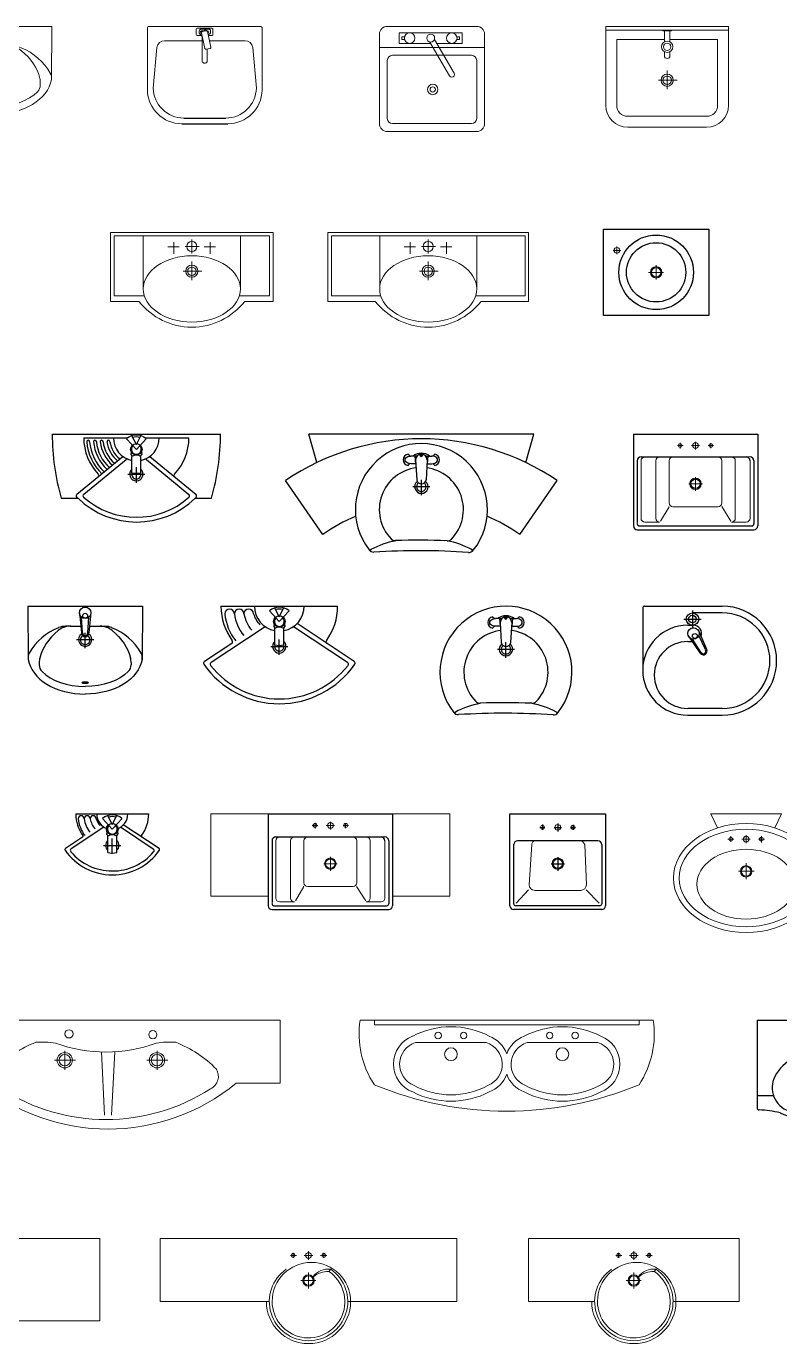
# Model space of a CAD drawing. Header units: millimetres. Extents: x 4027 to 17330, y 1997 to 8899.
# Drawn here: x 8404 to 12342, y 1997 to 8885 of the extents above; entities that cross this region are included whole.
import ezdxf

# ---------------------------------------------------------------- set-up
doc = ezdxf.new("R2010")
doc.units = ezdxf.units.MM

# ---------------------------------------------------------------- blocks, each defined once
blk = doc.blocks.new('$@$_rakovina3')
at = {"lineweight": 13}
for p, q in [((525, -20), (-525, -20)), ((-525, -20), (-525, -380.5)), ((0, -56.4), (0, -129.9)), ((525, -380.5), (525, -20)), ((-125.9, -95.1), (-65.8, -95.1)), ((-93.9, -70.7), (-93.9, -132.6)), ((-35.3, -93.4), (38.8, -93.4)), ((63.9, -95.1), (124, -95.1)), ((95.8, -70.7), (95.8, -132.6)), ((0, -172.1), (0, -269.7)), ((-45.1, -222.8), (52.6, -222.8)), ((-525, -380.5), (-276.4, -380.5)), ((276.4, -380.5), (525, -380.5))]:
    blk.add_line(p, q, dxfattribs=at)
at = {"lineweight": 5}
for p, q in [((506.2, -36.9), (-506.2, -36.9)), ((-506.2, -36.9), (-506.2, -352.3)), ((-253.7, -36.9), (-253.7, -315.2)), ((253.7, -36.9), (253.7, -315.2)), ((506.2, -352.3), (506.2, -36.9)), ((-506.2, -352.3), (-247.8, -352.3)), ((247.8, -352.3), (506.2, -352.3))]:
    blk.add_line(p, q, dxfattribs=at)
at = {"lineweight": 13}
blk.add_circle((0, -93.2), 26.3, dxfattribs=at)
at = {"lineweight": 5}
for radius in [31.9, 21.8]:
    blk.add_circle((0, -222.8), radius, dxfattribs=at)
at = {"lineweight": 13}
blk.add_arc((0, -164), 351.1, 218.0661, 321.9339, dxfattribs=at)
at = {"lineweight": 5}
blk.add_ellipse((0, -315.2), major_axis=(-253.7, 0), ratio=0.682328, dxfattribs=at)
blk = doc.blocks.new('$@$_rakovina2')
at = {"lineweight": 13}
for p, q in [((425, -20), (-425, -20)), ((-425, -20), (-425, -380.5)), ((0, -56.4), (0, -129.9)), ((425, -380.5), (425, -20)), ((-125.9, -95.1), (-65.8, -95.1)), ((-93.9, -70.7), (-93.9, -132.6)), ((-35.3, -93.4), (38.8, -93.4)), ((63.9, -95.1), (124, -95.1)), ((95.8, -70.7), (95.8, -132.6)), ((0, -172.1), (0, -269.7)), ((-45.1, -222.8), (52.6, -222.8)), ((-425, -380.5), (-276.4, -380.5)), ((276.4, -380.5), (425, -380.5))]:
    blk.add_line(p, q, dxfattribs=at)
at = {"lineweight": 5}
for p, q in [((406.2, -36.9), (-406.2, -36.9)), ((-406.2, -36.9), (-406.2, -352.3)), ((-253.7, -36.9), (-253.7, -315.2)), ((253.7, -36.9), (253.7, -315.2)), ((406.2, -352.3), (406.2, -36.9)), ((-406.2, -352.3), (-247.8, -352.3)), ((247.8, -352.3), (406.2, -352.3))]:
    blk.add_line(p, q, dxfattribs=at)
at = {"lineweight": 13}
blk.add_circle((0, -93.2), 26.3, dxfattribs=at)
at = {"lineweight": 5}
for radius in [31.9, 21.8]:
    blk.add_circle((0, -222.8), radius, dxfattribs=at)
at = {"lineweight": 13}
blk.add_arc((0, -164), 351.1, 218.0661, 321.9339, dxfattribs=at)
at = {"lineweight": 5}
blk.add_ellipse((0, -315.2), major_axis=(-253.7, 0), ratio=0.682328, dxfattribs=at)
blk = doc.blocks.new('Waschtisch - Konsole LOOP 550x450 D390')
at = {"lineweight": 25}
for p, q in [((-550, -450), (-550, 0)), ((-550, 0), (0, 0)), ((0, 0), (0, -450)), ((0, -450), (-550, -450))]:
    blk.add_line(p, q, dxfattribs=at)
at = {"lineweight": 5}
for p, q in [((-499.4, -110), (-460.4, -110)), ((-480, -130.1), (-480, -90.2)), ((-275, -263), (-275, -187.1)), ((-315.5, -225), (-236.5, -225))]:
    blk.add_line(p, q, dxfattribs=at)
at = {"lineweight": 25}
for radius in [195, 155, 25]:
    blk.add_circle((-275, -225), radius, dxfattribs=at)
at = {"lineweight": 5}
for centre, radius in [((-480, -110), 15), ((-275, -225), 30)]:
    blk.add_circle(centre, radius, dxfattribs=at)
blk = doc.blocks.new('PURE BASIC 650x500')
at = {"lineweight": 25}
for p, q in [((-650, 0), (-650, -480)), ((-650, 0), (0, 0)), ((0, 0), (0, -480)), ((-610, -120), (-45.9, -120)), ((-630, -140), (-630, -460)), ((-20, -140), (-20, -470)), ((-620, -480), (-30, -480)), ((-630, -500), (-20, -500))]:
    blk.add_line(p, q, dxfattribs=at)
at = {"lineweight": 13}
for p, q in [((-650, -480), (-650, 0)), ((-650, 0), (0, 0)), ((0, 0), (0, -480)), ((-419.4, -60), (-390, -60)), ((-405, -45.8), (-405, -75.3)), ((-346.4, -60), (-304.1, -60)), ((-325, -41), (-325, -80.5)), ((-258.5, -60), (-230.7, -60)), ((-245, -47.4), (-245, -74.4)), ((-463, -120), (-610, -120)), ((-463, -120), (-443, -120)), ((-40, -120), (-443, -120)), ((-630, -470), (-630, -140)), ((-610, -440), (-610, -140)), ((-533, -140), (-533, -440)), ((-117, -140), (-117, -440)), ((-40, -140), (-40, -440)), ((-20, -140), (-20, -470)), ((-359.5, -260), (-289.4, -260)), ((-325, -225), (-325, -296.7)), ((-630, -460), (-630, -470)), ((-30, -480), (-620, -480)), ((-513, -460), (-590, -460)), ((-117, -460), (-137, -460)), ((-60, -460), (-117, -460)), ((-20, -460), (-20, -470)), ((-20, -500), (-630, -500))]:
    blk.add_line(p, q, dxfattribs=at)
at = {"lineweight": 5}
for p, q in [((-463, -140), (-463, -360)), ((-187, -140), (-187, -360)), ((-463.4, -380.2), (-508.1, -454.7)), ((-207, -380), (-443, -380)), ((-188.1, -378.6), (-139.7, -454.7))]:
    blk.add_line(p, q, dxfattribs=at)
at = {"lineweight": 13}
for centre, radius in [((-405, -60), 10), ((-325, -60), 15), ((-245, -60), 10), ((-325, -260), 30), ((-325, -260), 25)]:
    blk.add_circle(centre, radius, dxfattribs=at)
at = {"lineweight": 25}
blk.add_circle((-325, -260), 25, dxfattribs=at)
for centre, radius, start, end in [((-610, -140), 20, 90, 180), ((-60, -140), 20, 0, 90), ((-40, -140), 20, 0, 90), ((-630, -480), 20, 180, 270), ((-620, -470), 10, 180, 270), ((-30, -470), 10, 270, 0), ((-20, -480), 20, 270, 0)]:
    blk.add_arc(centre, radius, start, end, dxfattribs=at)
at = {"lineweight": 13}
for centre, radius, start, end in [((-610, -140), 20, 90, 180), ((-590, -140), 20, 90, 180), ((-513, -140), 20, 90, 180), ((-137, -140), 20, 0, 90), ((-60, -140), 20, 0, 90), ((-40, -140), 20, 0, 90), ((-630, -480), 20, 180, 270), ((-620, -470), 10, 180, 270), ((-590, -440), 20, 180, 270), ((-513, -440), 20, 180, 270), ((-137, -440), 20, 270, 0), ((-60, -440), 20, 270, 0), ((-30, -470), 10, 270, 0), ((-20, -480), 20, 270, 0)]:
    blk.add_arc(centre, radius, start, end, dxfattribs=at)
at = {"lineweight": 5}
for centre, start, end in [((-443, -140), 90, 180), ((-207, -140), 0, 90), ((-443, -360), 180, 270), ((-207, -360), 270, 0)]:
    blk.add_arc(centre, 20, start, end, dxfattribs=at)
blk = doc.blocks.new('Kombination PURE BASIC 1250x500')
at = {"lineweight": 5}
for p, q in [((-1250, 0), (-950, 0)), ((-1250, -430), (-1250, 0)), ((-300, 0), (0, 0)), ((0, 0), (0, -430)), ((-950, -430), (-1250, -430)), ((0, -430), (-300, -430))]:
    blk.add_line(p, q, dxfattribs=at)
at = {"lineweight": 25}
blk.add_blockref('PURE BASIC 650x500', (-300, 0), dxfattribs=at)
blk = doc.blocks.new('Kombination PURE BASIC 1350x500 -1')
at = {"lineweight": 5}
for p, q in [((-1350, 0), (-1200, 0)), ((-1350, -430), (-1350, 0)), ((-550, 0), (0, 0)), ((0, 0), (0, -430)), ((-1200, -430), (-1350, -430)), ((0, -430), (-550, -430))]:
    blk.add_line(p, q, dxfattribs=at)
at = {"lineweight": 25}
blk.add_blockref('PURE BASIC 650x500', (-550, 0), dxfattribs=at)
blk = doc.blocks.new('PURE  BASIC 500x500')
at = {"lineweight": 25}
for p, q in [((-500, -480), (-500, 0)), ((-500, 0), (0, 0)), ((0, 0), (0, -480)), ((-330, -56), (-330, -83.6)), ((-250, -50.4), (-250, -91.3)), ((-170, -57.7), (-170, -83.6)), ((-343.4, -70), (-317.1, -70)), ((-268.4, -70), (-230.6, -70)), ((-183, -70), (-157.4, -70)), ((-480, -470), (-480, -160)), ((-40, -140), (-460, -140)), ((-20, -160), (-20, -470)), ((-284.9, -260), (-214.9, -260)), ((-250, -225.2), (-250, -296.6)), ((-30, -480), (-470, -480)), ((-20, -500), (-480, -500))]:
    blk.add_line(p, q, dxfattribs=at)
at = {"lineweight": 5}
for p, q in [((-385.8, -160), (-400, -370)), ((-108.7, -160), (-100, -370)), ((-402.3, -396.2), (-467.4, -466.2)), ((-130, -400), (-370, -400)), ((-102.2, -396.5), (-33.9, -466.2))]:
    blk.add_line(p, q, dxfattribs=at)
for centre, radius in [((-330, -70), 10), ((-250, -70), 15), ((-170, -70), 10), ((-250, -260), 30)]:
    blk.add_circle(centre, radius, dxfattribs=at)
at = {"lineweight": 25}
blk.add_circle((-250, -260), 25, dxfattribs=at)
for centre, radius, start, end in [((-460, -160), 20, 90, 180), ((-40, -160), 20, 0, 90), ((-480, -480), 20, 180, 270), ((-470, -470), 10, 180, 270), ((-30, -470), 10, 270, 0), ((-20, -480), 20, 270, 0)]:
    blk.add_arc(centre, radius, start, end, dxfattribs=at)
at = {"lineweight": 5}
for centre, radius, start, end in [((-365.8, -160), 20, 85.91019, 180.11624), ((-139.5, -173.2), 33.5, 23.09333, 81.76408), ((-370, -370), 30, 180, 270), ((-130, -370), 30, 270, 0)]:
    blk.add_arc(centre, radius, start, end, dxfattribs=at)
blk = doc.blocks.new('AMADEA 760x650x850')
at = {"lineweight": 13}
for p, q in [((-370, 0), (0, 0)), ((-370, 0), (-335, -73.1)), ((-142.1, 0), (-225.1, 0)), ((0, 0), (-35, -73.1))]:
    blk.add_line(p, q, dxfattribs=at)
at = {"lineweight": 5}
for p, q in [((-281, -132), (-249.1, -132)), ((-265, -115.5), (-265, -146.4)), ((-207, -132), (-164.4, -132)), ((-185, -111.8), (-185, -152.3)), ((-120.7, -132), (-88.8, -132)), ((-105, -116.6), (-105, -148.5)), ((-185, -257.9), (-185, -341.6)), ((-142.1, -300), (-225.1, -300))]:
    blk.add_line(p, q, dxfattribs=at)
for centre, radius in [((-265, -132), 10), ((-185, -132), 15), ((-105, -132), 10), ((-185, -300), 30)]:
    blk.add_circle(centre, radius, dxfattribs=at)
at = {"lineweight": 13}
blk.add_circle((-185, -300), 25, dxfattribs=at)
for centre, major_axis, ratio in [((-185, -335), (-380, 0), 0.75), ((-185, -367.5), (-257.1, 0), 0.709943)]:
    blk.add_ellipse(centre, major_axis=major_axis, ratio=ratio, dxfattribs=at)
at = {"lineweight": 5}
blk.add_ellipse((-185, -335), major_axis=(-350, 0), ratio=0.728571, dxfattribs=at)
blk = doc.blocks.new('VIRAGE 1550x550-1')
at = {"lineweight": 13}
for p, q in [((0, 0), (0, -330)), ((0, -219.1), (0, 0)), ((25, 0), (0, 0)), ((0, 0), (0, -330)), ((25, 0), (1525, 0)), ((1525, 0), (1550, 0)), ((1550, 0), (1550, -330)), ((1550, -219.1), (1550, 0)), ((1550, 0), (1550, -330)), ((890.9, -160.9), (880.8, -172.2)), ((0, -330), (25, -330)), ((25, -330), (570, -330)), ((980, -330), (1525, -330)), ((1550, -330), (1516.2, -330))]:
    blk.add_line(p, q, dxfattribs=at)
at = {"lineweight": 5}
for p, q in [((775, -66.2), (775, -111)), ((712.1, -88.6), (681.5, -88.6)), ((695, -75.7), (695, -101.6)), ((798.2, -88.6), (752.2, -88.6)), ((870.8, -88.6), (838.4, -88.6)), ((855, -75.7), (855, -101.6)), ((775, -177.3), (775, -260.8)), ((814, -220), (735, -220))]:
    blk.add_line(p, q, dxfattribs=at)
for centre, radius in [((695, -88.6), 10), ((775, -88.6), 15), ((855, -88.6), 10), ((775, -220), 30)]:
    blk.add_circle(centre, radius, dxfattribs=at)
at = {"lineweight": 13}
blk.add_circle((775, -220), 25, dxfattribs=at)
for centre, radius, start, end in [((790, -330), 205, 0, 180), ((775, -330), 205, 124.5091, 55.55699), ((775, -330), 190, 180, 56.17117), ((877.6, -256), 96, 81.99669, 145.3672), ((878.6, -296), 123.9, 88.95504, 130.21906), ((775, -330), 220, 180, 0)]:
    blk.add_arc(centre, radius, start, end, dxfattribs=at)
at = {"lineweight": 5}
blk.add_arc((775, -330), 205, 85.80388, 90, dxfattribs=at)
blk = doc.blocks.new('VIRAGE 1100x550')
at = {"lineweight": 13}
for p, q in [((0, -219.1), (0, 0)), ((0, 0), (0, -330)), ((0, 0), (25, 0)), ((25, 0), (1075, 0)), ((1075, 0), (1100, 0)), ((1100, -219.1), (1100, 0)), ((1100, 0), (1100, -330)), ((665.9, -160.9), (655.8, -172.2)), ((0, -330), (25, -330)), ((25, -330), (345, -330)), ((755, -330), (1075, -330)), ((1075, -330), (1100, -330))]:
    blk.add_line(p, q, dxfattribs=at)
at = {"lineweight": 5}
for p, q in [((550, -66.2), (550, -111)), ((487.1, -88.6), (456.5, -88.6)), ((470, -75.7), (470, -101.6)), ((573.2, -88.6), (527.2, -88.6)), ((645.8, -88.6), (613.4, -88.6)), ((630, -75.7), (630, -101.6)), ((550, -177.3), (550, -260.8)), ((589, -220), (510, -220))]:
    blk.add_line(p, q, dxfattribs=at)
for centre, radius in [((470, -88.6), 10), ((550, -88.6), 15), ((630, -88.6), 10), ((550, -220), 30)]:
    blk.add_circle(centre, radius, dxfattribs=at)
at = {"lineweight": 13}
blk.add_circle((550, -220), 25, dxfattribs=at)
for centre, radius, start, end in [((565, -330), 205, 0, 180), ((550, -330), 205, 124.5091, 55.55699), ((550, -330), 190, 180, 56.17117), ((652.6, -256), 96, 81.99669, 145.3672), ((653.6, -296), 123.9, 88.95504, 130.21906), ((550, -330), 220, 180, 0)]:
    blk.add_arc(centre, radius, start, end, dxfattribs=at)
at = {"lineweight": 5}
blk.add_arc((550, -330), 205, 85.80388, 90, dxfattribs=at)
blk = doc.blocks.new('Palace 1800x570')
at = {"lineweight": 5}
for p, q in [((-900, 0), (900, 0)), ((-900, 0), (-900, -330)), ((900, -330), (900, 0)), ((-226.9, -160.4), (-226.9, -260.9)), ((-19.4, -496.7), (-35.3, -165.7)), ((18.2, -496.7), (35.1, -165.6)), ((255.4, -160.4), (255.4, -260.9)), ((-280.4, -210), (-170.9, -210)), ((201.8, -210), (311.4, -210)), ((-900, -330), (-670.6, -330)), ((900, -330), (669.4, -330))]:
    blk.add_line(p, q, dxfattribs=at)
for centre, radius in [((-204.7, -72.3), 21.5), ((233.6, -76.3), 21.5), ((-226.9, -210), 40), ((-226.9, -210), 30), ((255.4, -210), 40), ((255.4, -210), 30)]:
    blk.add_circle(centre, radius, dxfattribs=at)
for centre, radius, start, end in [((-172.5, -654.8), 576.2, 110.80766, 136.29989), ((-345.5, -544.5), 429.5, 80.49076, 94.23946), ((-11.5, 600.5), 767.9, 249.97128, 290.02872), ((322.5, -544.5), 429.5, 85.76054, 99.50924), ((124.3, -692.8), 620.7, 44.62837, 68.26408), ((-526.8, -294), 72.6, 149.15116, 244.16928), ((503.7, -294), 72.6, 295.83072, 30.84884), ((-0.6, 485.2), 1055.2, 230.58404, 309.41596), ((-11.5, 489.5), 1009.7, 237.20597, 302.79403)]:
    blk.add_arc(centre, radius, start, end, dxfattribs=at)
blk = doc.blocks.new('efefef')
for p, q in [((-650, 0), (-650, -460)), ((-650, 0), (650, 0)), ((650, 0), (650, -460)), ((-304.6, -103.3), (-300.1, -197.2)), ((-259.9, -197.2), (-255.4, -103.3)), ((259.9, -197.2), (255.4, -103.3)), ((304.6, -103.3), (300.1, -197.2)), ((-280, -185), (-280, -275)), ((280, -185), (280, -275)), ((-325, -230), (-235, -230)), ((325, -230), (235, -230)), ((-640, -395), (-565, -395)), ((639.1, -395), (564.1, -395))]:
    blk.add_line(p, q)
for centre, radius in [((-355, -100), 15.8), ((-205, -100), 15.8), ((205, -100), 15.8), ((355, -100), 15.8), ((-280, -230), 25), ((280, -230), 25)]:
    blk.add_circle(centre, radius)
for centre, radius, start, end in [((-340.7, -110.4), 36.8, 11.10529, 65.02333), ((-306.4, -120.5), 2.63, 354.21708, 83.91242), ((-253.6, -120.5), 2.63, 96.08758, 185.78292), ((-219.3, -110.4), 36.8, 114.97667, 168.87195), ((219.3, -110.4), 36.8, 11.12805, 65.02333), ((253.6, -120.5), 2.63, 354.21708, 83.91242), ((306.4, -120.5), 2.63, 96.08758, 185.78292), ((340.7, -110.4), 36.8, 114.97667, 168.89471), ((-343.1, -410.8), 243.6, 118.18954, 151.76562), ((-321, -463.9), 308.5, 86.48226, 95.73985), ((-280, -230), 35, 122.38339, 57.61657), ((-295.1, -197), 5, 182.7195, 244.4376), ((-264.9, -197), 5, 295.56257, 357.27924), ((-321, -463.9), 308.5, 6.3153, 78.24954), ((321, -463.9), 308.5, 101.75046, 173.6847), ((280, -230), 35, 122.38343, 57.61661), ((264.9, -197), 5, 182.72076, 244.43743), ((295.1, -197), 5, 295.5624, 357.2805), ((321, -463.9), 308.5, 84.26015, 93.51774), ((343.1, -410.8), 243.6, 28.23438, 61.81046), ((-443.7, -353.9), 128.1, 152.87883, 251.06553), ((443.7, -353.9), 128.1, 288.93447, 27.12117), ((-640, -385), 10, 180, 270), ((639.1, -385), 10, 270, 0), ((-640, -460), 10, 180, 270), ((-669.1, -1094.3), 625, 77.13905, 87.33062), ((-141.2, 567.5), 1097.9, 251.74023, 271.47342), ((-104.7, -439.5), 90.9, 264.75699, 6.01508), ((104.7, -439.5), 90.9, 173.98492, 275.24301), ((141.2, 567.5), 1097.9, 268.52658, 288.25977), ((669.1, -1094.3), 625, 92.66938, 102.86095), ((640, -460), 10, 270, 0), ((-209.6, 271.6), 821.7, 247.04723, 270.66699), ((0, 3447.5), 4002.5, 267.13581, 272.86419), ((209.6, 271.6), 821.7, 269.33301, 292.95277)]:
    blk.add_arc(centre, radius, start, end)
for centre, major_axis, ratio in [((-280, -70), (11.2, 0), 0.447214), ((-220, -100), (-32, 0), 0.780869), ((340, -100), (-32, 0), 0.780869)]:
    blk.add_ellipse(centre, major_axis=major_axis, ratio=ratio)
at = {"extrusion": (0, 0, -1)}
for centre, major_axis, ratio in [((280, -70), (-11.2, 0), 0.447214), ((-340, -100), (32, 0), 0.780869), ((220, -100), (32, 0), 0.780869)]:
    blk.add_ellipse(centre, major_axis=major_axis, ratio=ratio, dxfattribs=at)
for centre, major_axis, ratio, start_param, end_param in [((-280, -95), (-65, 0), 0.384615, -1.398412, -0.80273), ((-280, -95), (-65, 0), 0.384615, 0.989338, 1.1639), ((-280, -95), (-65, 0), 0.384615, -2.338863, -1.743181), ((0, -865), (-938, 44.9), 0.806524, -1.532185, -1.255109), ((-280, -95), (-65, 0), 0.384615, 1.945703, 1.947072), ((-280, -95), (-65, 0), 0.384615, 1.977693, 2.152255), ((280, -95), (-65, 0), 0.384615, 1.945703, 1.947072), ((0, -865), (-938, 44.9), 0.806524, -1.203815, -1.022311), ((-280, -190), (26.7, 0), 0.563748, -2.274391, -0.867198)]:
    blk.add_ellipse(centre, major_axis=major_axis, ratio=ratio, start_param=start_param, end_param=end_param)
for centre, major_axis, ratio, start_param, end_param in [((-280, -95), (65, 0), 0.384615, 1.945703, 1.947072), ((0, -865), (938, 44.9), 0.806524, -1.532185, -1.255109), ((280, -95), (65, 0), 0.384615, -2.338863, -1.743181), ((280, -95), (65, 0), 0.384615, 1.977693, 2.152255), ((280, -95), (65, 0), 0.384615, 1.945703, 1.947072), ((280, -95), (65, 0), 0.384615, -1.398412, -0.80273), ((280, -95), (65, 0), 0.384615, 0.989338, 1.1639), ((280, -190), (-26.7, 0), 0.563748, -2.274391, -0.867198), ((0, -865), (938, 44.9), 0.806524, -1.203815, -1.022311)]:
    blk.add_ellipse(centre, major_axis=major_axis, ratio=ratio, start_param=start_param, end_param=end_param, dxfattribs=at)
blk = doc.blocks.new('frfrfr')
at = {"lineweight": 0}
for p, q in [((766.3, 0), (-766.3, 0)), ((-691.2, -24.6), (-691.2, 0)), ((-691.2, 0), (691.9, 0)), ((691.9, -24.6), (-691.2, -24.6)), ((691.9, 0), (691.9, -24.6)), ((-106.5, -117.8), (-476.4, -117.8)), ((106.5, -117.8), (476.4, -117.8))]:
    blk.add_line(p, q, dxfattribs=at)
for centre, radius in [((-358.1, -80.8), 16.7), ((-224.8, -80.8), 16.7), ((224.8, -80.8), 16.7), ((358.1, -80.8), 16.7), ((-291.4, -178.5), 33.3), ((291.4, -178.5), 33.3)]:
    blk.add_circle(centre, radius, dxfattribs=at)
for centre, radius, start, end in [((-288.6, -72.3), 483.1, 171.39029, 213.40409), ((288.6, -72.3), 483.1, 326.59591, 8.60971), ((-291.4, -462.9), 428.3, 62.15127, 117.84873), ((291.4, -462.9), 428.3, 62.15127, 117.84873), ((-436.1, -230.1), 156.1, 110.79751, 249.20841), ((-440.5, -231.3), 119.1, 107.52426, 248.35728), ((-142.4, -231.3), 119.1, 291.64272, 72.47574), ((-146.8, -230.1), 156.1, 19.85721, 69.20249), ((146.8, -230.1), 156.1, 110.79751, 160.14279), ((142.4, -231.3), 119.1, 107.52426, 248.35728), ((440.5, -231.3), 119.1, 291.64272, 72.47574), ((436.1, -230.1), 156.1, 290.79159, 69.20249), ((0, 1327.9), 1804.2, 247.44826, 292.55174), ((-291.4, 12.1), 403.3, 241.41064, 298.58936), ((-146.8, -230.1), 156.1, 290.79159, 340.14279), ((146.8, -230.1), 156.1, 199.85721, 249.20841), ((291.4, 12.1), 403.3, 241.41064, 298.58936), ((-291.4, 12.1), 436.6, 242.73053, 297.26947), ((291.4, 12.1), 436.6, 242.73053, 297.26947)]:
    blk.add_arc(centre, radius, start, end, dxfattribs=at)
blk = doc.blocks.new('rr3r3')
at = {"lineweight": 0}
for p, q in [((753974.7, 138748.5), (753976.7, 138470)), ((753974.7, 138748.5), (754574.7, 138748.5)), ((754244.7, 138713.5), (754254.7, 138608.5)), ((754260.6, 138608.5), (754255.5, 138690.5)), ((754288.9, 138608.5), (754293.9, 138690.5)), ((754304.7, 138713.5), (754294.7, 138608.5)), ((754199.7, 138643.5), (754172.4, 138643.5)), ((754196.7, 138643.5), (754251.4, 138643.5)), ((754274.7, 138528.8), (754274.7, 138609.9)), ((754298.1, 138643.5), (754377.1, 138643.5)), ((754349.7, 138643.5), (754377.1, 138643.5)), ((754229.7, 138573.5), (754319.7, 138573.5)), ((754034.7, 138454.3), (754034.7, 138442.1)), ((754514.7, 138454.3), (754514.7, 138442.1))]:
    blk.add_line(p, q, dxfattribs=at)
blk.add_lwpolyline([(754574.7, 138748.5), (754572.8, 138470)], dxfattribs=at)
for centre, radius in [((754274.7, 138713.5), 30), ((754274.7, 138698.5), 12.7)]:
    blk.add_circle(centre, radius, dxfattribs=at)
for centre, radius, start, end in [((754251.6, 138349.1), 310, 112.16143, 150.17853), ((754196.7, 138543.5), 100, 90, 129.32223), ((754172.4, 138543.5), 100, 90, 112.16143), ((754274.7, 138573.5), 35, 123.2031, 56.7969), ((754274.7, 138573.5), 25, 124.04773, 55.95227), ((754274.7, 138608.5), 20, 180, 0), ((754274.7, 138608.5), 14.1, 180, 0), ((754352.8, 138543.5), 100, 50.67777, 90), ((754377.1, 138543.5), 100, 67.83857, 90), ((754297.9, 138349.1), 310, 29.82147, 67.83857), ((754026, 138478.3), 50, 150.17853, 189.58759), ((754134.7, 138454.3), 100, 167.03428, 180), ((754414.7, 138454.3), 100, 0, 12.96572), ((754523.5, 138478.3), 50, 350.41241, 29.82147), ((754084.7, 138442.1), 50, 180, 224.7462), ((754464.7, 138442.1), 50, 315.2538, 0), ((754464.7, 138442.1), 50, 315.2538, 0)]:
    blk.add_arc(centre, radius, start, end, dxfattribs=at)
for major_axis, ratio, start_param, end_param in [((224.2, 126.5), 0.720868, 1.808292, 2.55961), ((300, 0), 0.683333, -3.026676, -1.570796), ((265, 0), 0.622642, -2.588658, -1.570796)]:
    blk.add_ellipse((754274.7, 138493.5), major_axis=major_axis, ratio=ratio, start_param=start_param, end_param=end_param, dxfattribs=at)
at = {"lineweight": 0, "extrusion": (0, 0, -1)}
for major_axis, ratio, start_param, end_param in [((-224.2, 126.5), 0.720868, 1.808292, 2.55961), ((-300, 0), 0.683333, -3.026676, -1.570796), ((-265, 0), 0.622642, -2.588658, -1.570796)]:
    blk.add_ellipse((754274.7, 138493.5), major_axis=major_axis, ratio=ratio, start_param=start_param, end_param=end_param, dxfattribs=at)
at = {"lineweight": 0}
blk.add_ellipse((754274.7, 138348.5), major_axis=(-15, 0), ratio=0.333333, dxfattribs=at)
blk = doc.blocks.new('45656')
at = {"color": 0, "linetype": 'ByBlock', "lineweight": 0, "ltscale": 8}
for p, q in [((-290, 0), (290, 0)), ((-300, -333), (-300, -10)), ((-45.5, -14.1), (-45.5, -42.8)), ((37.8, -9.1), (-40.5, -9.1)), ((-40.5, -47.8), (-18.3, -47.8)), ((-29, -24.7), (-29, -35.7)), ((-19, -14.7), (20.4, -14.7)), ((-17.2, -33.4), (0.8, -116)), ((-13.8, -59.4), (-13.8, -183.5)), ((7.8, -22.8), (-13.4, -27.4)), ((31.7, -109.3), (13.7, -26.6)), ((18.3, -47.8), (37.8, -47.8)), ((30.4, -24.7), (30.4, -36.4)), ((42.8, -42.8), (42.8, -14.1)), ((300, -10), (300, -333)), ((-270, -323), (-250.6, -110)), ((-210.9, -75), (-13.8, -75)), ((6.8, -119.9), (27.9, -115.3)), ((12.4, -118.6), (12.4, -186.1)), ((24.3, -75), (210.9, -75)), ((250.6, -110), (270, -323))]:
    blk.add_line(p, q, dxfattribs=at)
at = {"color": 0, "linetype": 'ByBlock'}
for points in [[(-109.9, -479.2), (109.9, -479.2)], [(-120, -509.1), (120, -509.1)]]:
    blk.add_lwpolyline(points, dxfattribs=at)
at = {"color": 0, "linetype": 'ByBlock', "lineweight": 0, "ltscale": 8}
for centre, radius, start, end in [((-290, -10), 10, 90, 180), ((-40.5, -14.1), 5, 90, 180), ((-40.5, -42.8), 5, 180, 270), ((-19, -24.7), 10, 90, 180), ((-54.2, -68.6), 41.4, 12.76255, 52.4909), ((-12.3, -32.3), 5, 102.27246, 192.27246), ((8.9, -27.7), 5, 12.27246, 102.27246), ((52.7, -71.3), 41.4, 122.56997, 145.87554), ((20.4, -24.7), 10, 0, 90), ((37.8, -14.1), 5, 0, 90), ((37.8, -42.8), 5, 270, 0), ((290, -10), 10, 0, 90), ((-210.9, -115), 40, 90, 172.87498), ((5.7, -115), 5, 192.27246, 282.27246), ((26.8, -110.4), 5, 282.27246, 12.27246), ((210.9, -115), 40, 7.12502, 90), ((0, -178.2), 14.7, 200.75722, 327.65852), ((-120, -329.1), 180, 181.23358, 270), ((-109.9, -319.1), 160.1, 181.39592, 270), ((109.9, -319.1), 160.1, 270, 358.60408), ((120, -329.1), 180, 270, 358.76642)]:
    blk.add_arc(centre, radius, start, end, dxfattribs=at)
at = {"color": 0, "linetype": 'ByBlock', "lineweight": 0, "ltscale": 8, "extrusion": (0, 0, -1)}
blk.add_ellipse((-0.9, -30.1), major_axis=(-22.2, 0), ratio=0.443478, start_param=-0.799654, end_param=3.854588, dxfattribs=at)
blk = doc.blocks.new('3423542')
at = {"color": 0, "lineweight": 0}
for p, q in [((-321.1, 0), (321.1, 0)), ((-321.1, 0), (-321.1, -412.8)), ((321.1, 0), (321.1, -412.8)), ((-321.1, -19.1), (321.1, -19.1)), ((-263.7, -68.8), (-14.5, -68.8)), ((-263.7, -68.8), (-263.7, -412.8)), ((-22, -19.1), (-22, -23)), ((-22, -23), (0, -23)), ((-14.5, -23), (-14.5, -80.9)), ((22, -23), (0, -23)), ((14.5, -23), (14.5, -80.9)), ((14.5, -68.8), (263.7, -68.8)), ((22, -19.1), (22, -23)), ((263.7, -68.8), (263.7, -412.8)), ((-14.5, -132.4), (-14.5, -153.4)), ((14.5, -132.4), (14.5, -153.4)), ((0, -231.2), (0, -328.9)), ((-45.1, -281.9), (52.6, -281.9)), ((-206.4, -470.1), (206.4, -470.1)), ((-206.4, -527.5), (206.4, -527.5))]:
    blk.add_line(p, q, dxfattribs=at)
for centre, radius in [((0.1, -106.6), 29.6), ((0.1, -106.6), 19.2), ((0, -281.9), 31.9), ((0, -281.9), 21.8)]:
    blk.add_circle(centre, radius, dxfattribs=at)
for centre, radius, start, end in [((0.1, -153.7), 14.6, 179.07809, 269.07809), ((-0.1, -153.7), 14.6, 270.92191, 0.92191), ((-206.4, -412.8), 114.7, 180, 270), ((-206.4, -412.8), 57.3, 180, 270), ((206.4, -412.8), 114.7, 270, 0), ((206.4, -412.8), 57.3, 270, 0)]:
    blk.add_arc(centre, radius, start, end, dxfattribs=at)
blk = doc.blocks.new('35678')
at = {"color": 0, "lineweight": 0}
for p, q in [((-233.8, 0), (233.8, 0)), ((-275, -508.7), (-275, -41.2)), ((-171.7, -89), (-171.7, -34)), ((-171.7, -34), (158.3, -34)), ((-157.9, -54.7), (-157.9, -68.4)), ((-142.6, -54.7), (-157.9, -54.7)), ((-157.9, -68.4), (-142.6, -68.4)), ((115.2, -245.2), (13.1, -68.2)), ((129.2, -54.7), (144.6, -54.7)), ((144.6, -68.4), (129.2, -68.4)), ((144.6, -54.7), (144.6, -68.4)), ((158.3, -34), (158.3, -89)), ((275, -41.2), (275, -508.7)), ((-275, -110), (275, -110)), ((-6.8, -89), (-171.7, -89)), ((-10.7, -82), (91.4, -258.9)), ((158.3, -89), (25, -89)), ((-233.8, -481.2), (-233.8, -178.7)), ((-206.2, -151.2), (206.2, -151.2)), ((233.8, -178.7), (233.8, -481.2)), ((233.8, -550), (-233.8, -550)), ((206.2, -508.7), (-206.2, -508.7))]:
    blk.add_line(p, q, dxfattribs=at)
for centre, radius in [((-116.7, -61.5), 27.5), ((-6.7, -61.5), 20.6), ((103.3, -61.5), 27.5), ((3.9, -330), 27.5), ((3.9, -330), 13.8)]:
    blk.add_circle(centre, radius, dxfattribs=at)
for centre, radius, start, end in [((-233.8, -41.2), 41.2, 90, 180), ((233.8, -41.2), 41.2, 0, 90), ((-206.2, -178.7), 27.5, 90, 180), ((206.2, -178.7), 27.5, 0, 90), ((103.3, -252.1), 13.8, 210, 30), ((-206.2, -481.2), 27.5, 180, 270), ((206.2, -481.2), 27.5, 270, 0), ((-233.8, -508.7), 41.2, 180, 270), ((233.8, -508.7), 41.2, 270, 0)]:
    blk.add_arc(centre, radius, start, end, dxfattribs=at)
blk = doc.blocks.new('456562')
for p, q in [((-440, 0), (440, 0)), ((-275, -20), (-45, -20)), ((0, -80), (-50.9, -24.9)), ((0, -55), (-23.2, -8.7)), ((0, -55), (23.2, -8.7)), ((0, -80), (50.9, -24.9)), ((45, -20), (275, -20)), ((-311.6, -315.1), (-70.1, -117.4)), ((-275.4, -315), (-53.5, -133.4)), ((-25.4, -82.3), (-29.5, -107)), ((-23.7, -202), (-23.7, -116.7)), ((23.7, -202), (23.7, -116.7)), ((25.4, -82.3), (29.5, -107)), ((52.8, -133.7), (274.8, -315.5)), ((70.1, -117.4), (311.6, -315.1)), ((0, -254.7), (0, -173.6)), ((-45, -210), (45, -210)), ((-392.8, -335), (-305, -335)), ((307.2, -335), (392.8, -335))]:
    blk.add_line(p, q)
blk.add_circle((0, -80), 30)
for centre, radius, start, end in [((-805.8, 4.5), 1245.8, 344.18372, 359.79077), ((805.8, 4.5), 1245.8, 180.20923, 195.81628), ((0, -20), 275, 180, 223.52373), ((-251.7, -40), 7.52, 0, 189.0861), ((0, -20), 260, 184.41173, 226.1448), ((0, -20), 245, 184.68242, 226.56556), ((-216.6, -40), 7.53, 0, 190.55211), ((0, -20), 225, 185.09969, 227.21461), ((0, -20), 210, 185.46502, 227.78337), ((-181.4, -40), 7.55, 0, 192.58338), ((0, -20), 190, 186.04233, 228.68314), ((0, -20), 175, 186.56243, 229.49494), ((-146.1, -40), 7.57, 0, 195.58623), ((0, -20), 155, 187.41367, 230.82628), ((0, -20), 140, 188.21321, 232.08016), ((0, -20), 120, 180, 258.61629), ((0, -80), 75, 47.29061, 132.70939), ((0, -80), 25.5, 132.70939, 47.29061), ((0, -80), 65.2, 73.30991, 106.69009), ((0, -20), 120, 281.38371, 0), ((0, -20), 275, 316.47627, 0), ((-47.2, -141.1), 10, 68.71122, 129.30819), ((0, -80), 40, 222.47696, 240.07357), ((0, -155), 45, 58.2413, 121.7587), ((0, -80), 40, 299.92643, 317.52304), ((46.4, -141.4), 10, 50.69181, 110.93337), ((0, -210), 35, 132.58839, 47.41161), ((0, -210), 25, 161.33708, 18.66292), ((-206.7, -216.3), 10, 309.30819, 43.52373), ((206.7, -216.3), 10, 136.47627, 230.69181), ((-303.8, -323.6), 11.5, 132.55104, 264.13164), ((1.1, -22.7), 437.3, 225.57032, 314.42968), ((-269, -322.7), 10, 129.30819, 228.37516), ((0, -20), 415, 228.37516, 311.52435), ((268.5, -323.2), 10, 311.52435, 50.69181), ((303.5, -323.7), 11.9, 288.32864, 46.78577)]:
    blk.add_arc(centre, radius, start, end)
blk.add_ellipse((0, -110), major_axis=(0, -95), ratio=1, start_param=-0.251978, end_param=0.251978)
blk = doc.blocks.new('67444')
at = {"color": 0}
for p, q in [((588.7, 0), (-588.7, 0)), ((-546.5, -149.1), (-588.7, 0)), ((546.5, -149.1), (588.7, 0)), ((-69.6, -105.4), (-59.7, -115.3)), ((-28.3, -115), (-55, -115)), ((-34.5, -115), (-30.9, -155)), ((-30, -135), (-24.4, -240)), ((0, -120), (-9.1, -106.4)), ((0, -120), (9.1, -106.4)), ((30, -135), (24.5, -240)), ((28.3, -115), (55, -115)), ((34.5, -115), (30.9, -155)), ((69.6, -105.4), (59.7, -115.3)), ((-69.6, -164.6), (-59.7, -154.7)), ((-28.1, -155), (-55, -155)), ((28.1, -155), (55, -155)), ((69.6, -164.6), (59.7, -154.7)), ((-514.6, -525), (-710, -243)), ((-45, -275), (45, -275)), ((0, -319.7), (0, -238.6)), ((514.6, -525), (710, -243))]:
    blk.add_line(p, q, dxfattribs=at)
for centre, radius, start, end in [((0, -1290), 1265, 55.85669, 124.14331), ((0, -395), 345, 321.96032, 217.60833), ((-65, -135), 30, 98.8958, 261.1042), ((0, -135), 30, 0, 180), ((-29.1, -95.5), 19.5, 267.45027, 296.96368), ((29.1, -95.5), 19.5, 243.03632, 272.54973), ((65, -135), 30, 278.8958, 81.1042), ((0, -395), 220, 96.7985, 223.98284), ((0, -395), 220, 315.58075, 83.2015), ((0, -275), 35, 128.23, 51.58392), ((0, -275), 25, 127.14329, 52.67062), ((0.1, -235.3), 24.9, 190.89327, 349.10673), ((0, -1245), 885, 112.82388, 125.55484), ((0, -1245), 885, 54.44516, 67.17612), ((-136.7, -526.9), 30, 223.98284, 271.83095), ((-135.7, -528), 30, 224.41925, 272.26822), ((135.7, -528), 30, 267.73178, 315.58075), ((-249.5, -587.2), 30, 217.60833, 273.53741), ((-257.9, -609.9), 9.07, 138.07748, 199.09848), ((-38.3, -1038.3), 489.8, 101.32335, 117.52002), ((38.3, -1038.3), 489.8, 62.47998, 78.67665), ((248.1, -589.1), 30, 266.0284, 321.96032), ((257.9, -609.9), 9.07, 340.90152, 41.92252)]:
    blk.add_arc(centre, radius, start, end, dxfattribs=at)
at = {"color": 0, "extrusion": (0, 0, -1)}
blk.add_ellipse((-55, -135), major_axis=(30, 0), ratio=0.666667, start_param=1.570796, end_param=4.712389, dxfattribs=at)
at = {"color": 0}
for centre, major_axis, ratio, start_param, end_param in [((0, -160), (-65, 0), 0.923077, -2.293531, -0.848062), ((0, -120), (-15, 0), 0.666667, -1.989021, -1.152572), ((55, -135), (-30, 0), 0.666667, 1.570796, 4.712389), ((-15, -2095), (-2370, 0), 0.626582, -1.681151, -1.472456), ((-15, -2040), (-2370, 0), 0.626582, -1.633926, -1.519823)]:
    blk.add_ellipse(centre, major_axis=major_axis, ratio=ratio, start_param=start_param, end_param=end_param, dxfattribs=at)
blk = doc.blocks.new('33432')
at = {"color": 0}
for p, q in [((0, -10), (0, -335)), ((10, 0), (415, 0)), ((215, -67.5), (305, -67.5)), ((260, -22.5), (260, -112.5)), ((415, -35), (260, -35)), ((235, -100), (265, -100)), ((291.2, -127.9), (333.5, -224.6)), ((235, -185), (258, -185)), ((238.8, -157.1), (298.5, -244)), ((303.6, -241.2), (259.4, -172)), ((328.4, -227.4), (293, -153.3)), ((415, -535), (235, -535)), ((235, -570), (415, -570))]:
    blk.add_line(p, q, dxfattribs=at)
for centre, radius in [((260, -67.5), 32.5), ((260, -67.5), 20), ((265, -142.5), 30), ((272.3, -155.6), 12.7)]:
    blk.add_circle(centre, radius, dxfattribs=at)
for centre, radius, start, end in [((10, -10), 10, 90, 180), ((415, -285), 285, 270, 90), ((415, -285), 250, 270, 90), ((235, -335), 235, 90, 270), ((265, -142.5), 42.5, 338.25852, 90), ((235, -360), 175, 90, 270), ((316, -234.3), 20, 209.0546, 29.0546), ((316, -234.3), 14.1, 209.0546, 29.0546)]:
    blk.add_arc(centre, radius, start, end, dxfattribs=at)
blk = doc.blocks.new('46343')
at = {"color": 0}
for p, q in [((-300, 0), (300, 0)), ((-300, 0), (-298, -278.5)), ((300, 0), (298, -278.5)), ((-30, -35), (-20, -140)), ((-14.1, -140), (-19.2, -58.1)), ((14.1, -140), (19.2, -58.1)), ((30, -35), (20, -140)), ((-75, -105), (-102.4, -105)), ((-78, -105), (-23.3, -105)), ((23.3, -105), (102.4, -105)), ((75, -105), (102.4, -105)), ((-45, -175), (45, -175)), ((0, -219.7), (0, -138.6)), ((-240, -294.2), (-240, -306.5)), ((240, -294.2), (240, -306.5))]:
    blk.add_line(p, q, dxfattribs=at)
for centre, radius in [((0, -35), 30), ((0, -50), 12.7)]:
    blk.add_circle(centre, radius, dxfattribs=at)
for centre, radius, start, end in [((-23.2, -399.5), 310, 112.16143, 150.17853), ((-78, -205), 100, 90, 129.32223), ((-102.4, -205), 100, 90, 112.16143), ((78, -205), 100, 50.67777, 90), ((102.4, -205), 100, 67.83857, 90), ((23.2, -399.5), 310, 29.82147, 67.83857), ((0, -175), 35, 123.2031, 56.7969), ((0, -175), 25, 124.04773, 55.95227), ((0, -140), 20, 180, 0), ((0, -140), 14.1, 180, 0), ((-248.7, -270.2), 50, 150.17853, 189.58759), ((-140, -294.2), 100, 167.03428, 180), ((140, -294.2), 100, 0, 12.96572), ((248.7, -270.2), 50, 350.41241, 29.82147), ((-190, -306.5), 50, 180, 224.7462), ((190, -306.5), 50, 315.2538, 0), ((190, -306.5), 50, 315.2538, 0)]:
    blk.add_arc(centre, radius, start, end, dxfattribs=at)
for major_axis, ratio, start_param, end_param in [((224.2, 126.5), 0.720868, 1.808292, 2.55961), ((300, 0), 0.683333, -3.026676, -1.570796), ((265, 0), 0.622642, -2.588658, -1.570796)]:
    blk.add_ellipse((0, -255), major_axis=major_axis, ratio=ratio, start_param=start_param, end_param=end_param, dxfattribs=at)
at = {"color": 0, "extrusion": (0, 0, -1)}
for major_axis, ratio, start_param, end_param in [((-224.2, 126.5), 0.720868, 1.808292, 2.55961), ((-300, 0), 0.683333, -3.026676, -1.570796), ((-265, 0), 0.622642, -2.588658, -1.570796)]:
    blk.add_ellipse((0, -255), major_axis=major_axis, ratio=ratio, start_param=start_param, end_param=end_param, dxfattribs=at)
at = {"color": 0}
blk.add_ellipse((0, -400), major_axis=(-15, 0), ratio=0.333333, dxfattribs=at)
blk = doc.blocks.new('5433')
for p, q in [((-305, 0), (305, 0)), ((0, -80), (-50.9, -24.9)), ((0, -55), (-23.2, -8.7)), ((0, -55), (23.2, -8.7)), ((0, -80), (50.9, -24.9)), ((-79.1, -110.8), (-356.8, -294.9)), ((-25.4, -82.3), (-29.5, -107)), ((-23.7, -202), (-23.7, -116.7)), ((23.7, -202), (23.7, -116.7)), ((25.4, -82.3), (29.5, -107)), ((356.8, -294.9), (79.1, -110.8)), ((391.6, -289.7), (92.5, -91.4)), ((-248.4, -194.8), (-391.6, -289.7)), ((0, -254.7), (0, -173.6)), ((-45, -210), (45, -210))]:
    blk.add_line(p, q)
blk.add_circle((0, -80), 30)
for centre, radius, start, end in [((0, 0), 305, 180, 216.28671), ((0, 0), 130, 180, 259.50232), ((0, 0), 130, 280.49768, 0), ((0, 0), 305, 323.71329, 0), ((-260, -40), 25, 0, 180), ((-20.1, -14.9), 266.1, 185.4082, 218.65766), ((-210, -40), 25, 0, 180), ((-14.4, -12.1), 222.3, 187.21006, 219.46766), ((-160, -40), 25, 0, 180), ((-5.3, -6.9), 182.7, 190.44686, 220.54129), ((14.1, 6.8), 156.2, 197.41061, 221.96326), ((0, -80), 75, 47.29061, 132.70939), ((0, -80), 25.5, 132.70939, 47.29061), ((0, -80), 65.2, 73.30991, 106.69009), ((-73.6, -119.1), 10, 58.28165, 123.55731), ((0, -80), 40, 222.47696, 240.07357), ((0, -155), 45, 58.2413, 121.7587), ((0, -80), 40, 299.92643, 317.52304), ((73.6, -119.1), 10, 56.44269, 121.71835), ((-253.9, -186.4), 10, 303.55731, 36.28671), ((0, -210), 35, 132.58839, 47.41161), ((0, -210), 25, 161.33708, 18.66292), ((253.9, -186.4), 10, 143.71329, 236.44269), ((-386.1, -298.1), 10, 123.55731, 214.77646), ((0, -30), 480, 214.77646, 325.22354), ((-351.2, -303.2), 10, 123.55731, 217.88183), ((0, -30), 455, 217.88183, 322.11817), ((351.2, -303.2), 10, 322.11817, 56.44269), ((386.1, -298.1), 10, 325.22354, 56.44269)]:
    blk.add_arc(centre, radius, start, end)
blk.add_ellipse((0, -110), major_axis=(0, -95), ratio=1, start_param=-0.251978, end_param=0.251978)
blk = doc.blocks.new('9755')
at = {"color": 0}
for p, q in [((-70.9, -55.4), (-61, -65.2)), ((-29.6, -65), (-56.3, -65)), ((-35.8, -65), (-32.2, -105)), ((-1.3, -70), (-10.4, -56.4)), ((-1.3, -70), (7.8, -56.4)), ((27, -65), (53.7, -65)), ((33.2, -65), (29.6, -105)), ((68.3, -55.4), (58.4, -65.2)), ((-70.9, -114.6), (-61, -104.7)), ((-29.4, -105), (-56.3, -105)), ((-31.3, -85), (-25.7, -190)), ((28.7, -85), (23.2, -190)), ((26.8, -105), (53.7, -105)), ((68.3, -114.6), (58.4, -104.7)), ((-1.3, -269.7), (-1.3, -188.6)), ((-46.3, -225), (43.7, -225))]:
    blk.add_line(p, q, dxfattribs=at)
for centre, radius, start, end in [((-1.3, -345), 345, 321.96032, 217.60833), ((-66.3, -85), 30, 98.8958, 261.1042), ((-1.3, -85), 30, 0, 180), ((-30.4, -45.5), 19.5, 267.45027, 296.96368), ((27.8, -45.5), 19.5, 243.03632, 272.54973), ((63.7, -85), 30, 278.8958, 81.1042), ((-1.3, -345), 220, 96.7985, 223.98284), ((-1.3, -345), 220, 315.58075, 83.2015), ((-1.3, -225), 35, 128.23, 51.58392), ((-1.3, -225), 25, 127.14329, 52.67062), ((-1.2, -185.3), 24.9, 190.89327, 349.10673), ((-39.6, -988.3), 489.8, 101.32335, 117.52002), ((-138, -476.9), 30, 223.98284, 271.83095), ((-137, -478), 30, 224.41925, 272.26822), ((134.4, -478), 30, 267.73178, 315.58075), ((37, -988.3), 489.8, 62.47998, 78.67665), ((-250.8, -537.2), 30, 217.60833, 273.53741), ((-259.2, -559.9), 9.07, 138.07748, 199.09848), ((246.8, -539.1), 30, 266.0284, 321.96032), ((256.6, -559.9), 9.07, 340.90152, 41.92252)]:
    blk.add_arc(centre, radius, start, end, dxfattribs=at)
at = {"color": 0, "extrusion": (0, 0, -1)}
blk.add_ellipse((-56.3, -85), major_axis=(30, 0), ratio=0.666667, start_param=1.570796, end_param=4.712389, dxfattribs=at)
at = {"color": 0}
for centre, major_axis, ratio, start_param, end_param in [((-1.3, -110), (-65, 0), 0.923077, -2.293531, -0.848062), ((-1.3, -70), (-15, 0), 0.666667, -1.989021, -1.152572), ((53.7, -85), (-30, 0), 0.666667, 1.570796, 4.712389), ((-16.3, -1990), (-2370, 0), 0.626582, -1.633926, -1.519823), ((-16.3, -2045), (-2370, 0), 0.626582, -1.681151, -1.472456)]:
    blk.add_ellipse(centre, major_axis=major_axis, ratio=ratio, start_param=start_param, end_param=end_param, dxfattribs=at)
blk = doc.blocks.new('75754')
at = {"color": 0}
for p, q in [((-190.6, 0), (190.6, 0)), ((-43.5, -68.6), (-215.2, -182.4)), ((0, -79.4), (-50.9, -24.3)), ((0, -54.4), (-23.2, -8)), ((0, -54.4), (23.2, -8)), ((0, -79.4), (50.9, -24.3)), ((244.7, -181.1), (57.8, -57.1)), ((-155.2, -121.7), (-244.7, -181.1)), ((-25.4, -81.7), (-29.5, -106.4)), ((-23.7, -201.4), (-23.7, -116.1)), ((0, -209.1), (0, -128)), ((23.7, -201.4), (23.7, -116.1)), ((25.4, -81.7), (29.5, -106.4)), ((214.2, -183.5), (42.2, -69.4)), ((-45, -164.4), (45, -164.4))]:
    blk.add_line(p, q, dxfattribs=at)
blk.add_circle((0, -79.4), 30, dxfattribs=at)
for centre, radius, start, end in [((0, 0), 190.6, 180, 216.28671), ((0, 0), 81.3, 180, 251.78291), ((0, 0), 81.3, 288.21709, 0), ((0, 0), 190.6, 323.71329, 0), ((-162.5, -25), 15.6, 0, 180), ((-12.5, -9.3), 166.3, 185.4082, 218.65766), ((-131.2, -25), 15.6, 0, 180), ((-9, -7.6), 139, 187.21006, 219.46766), ((-100, -25), 15.6, 0, 180), ((-3.3, -4.3), 114.2, 190.44686, 220.54129), ((8.8, 4.2), 97.7, 197.41061, 221.96326), ((0, -79.4), 75, 47.29061, 132.70939), ((0, -79.4), 25.5, 132.70939, 47.29061), ((0, -79.4), 65.2, 73.30991, 106.69009), ((-158.7, -116.5), 6.25, 303.55731, 36.28671), ((0, -79.4), 40, 222.47696, 240.07357), ((0, -154.4), 45, 58.2413, 121.7587), ((0, -79.4), 40, 299.92643, 317.52304), ((158.7, -116.5), 6.25, 143.71329, 236.44269), ((-241.3, -186.3), 6.25, 123.55731, 214.77646), ((0, -18.8), 300, 214.77646, 325.22354), ((-209.6, -190.8), 10, 123.55731, 220.18186), ((0, -13.8), 284.4, 220.18186, 319.52314), ((0, -164.4), 35, 132.58839, 227.41161), ((0, -164.4), 25, 161.33708, 198.66292), ((0, -164.4), 35, 312.58839, 47.41161), ((0, -164.4), 25, 341.33708, 18.66292), ((208.7, -191.9), 10, 319.52314, 56.44269), ((241.3, -186.3), 6.25, 325.22354, 56.44269)]:
    blk.add_arc(centre, radius, start, end, dxfattribs=at)
blk.add_ellipse((0, -109.4), major_axis=(0, -95), ratio=1, start_param=-0.251978, end_param=0.251978, dxfattribs=at)

msp = doc.modelspace()

# ---------------------------------------------------------------- block references
for name, p in [('rr3r3', (-746037.6, -129863.7)), ('45656', (9336.8, 8884.8)), ('35678', (10524.7, 8884.8)), ('3423542', (11754.2, 8884.8)), ('456562', (8979.1, 6753.1)), ('67444', (10469.1, 6753.1)), ('5433', (9726.5, 5853.1)), ('9755', (10912.8, 5853.1)), ('46343', (8711.5, 5853.1)), ('33432', (11626.5, 5853.1)), ('75754', (8853.2, 4766.7)), ('frfrfr', (10915.2, 3689)), ('efefef', (12874.7, 3689)), ('VIRAGE 1550x550-1', (9104.2, 2547)), ('VIRAGE 1100x550', (11030, 2547))]:
    msp.add_blockref(name, p)
at = {"lineweight": 0}
for name, p in [('$@$_rakovina2', (9269.2, 7827.2)), ('$@$_rakovina3', (10504.9, 7827.2))]:
    msp.add_blockref(name, p, dxfattribs=at)
at = {"lineweight": 25}
for name, p in [('Waschtisch - Konsole LOOP 550x450 D390', (11971.6, 7823.6)), ('PURE BASIC 650x500', (12227.5, 6753.1))]:
    msp.add_blockref(name, p, dxfattribs=at)
at = {"lineweight": 5}
for name, p in [('Kombination PURE BASIC 1250x500', (10618.4, 4766.7)), ('PURE  BASIC 500x500', (11432.2, 4766.7)), ('AMADEA 760x650x850', (12351.8, 4766.7)), ('Palace 1800x570', (8831.7, 3689)), ('Kombination PURE BASIC 1350x500 -1', (8788.8, 2547))]:
    msp.add_blockref(name, p, dxfattribs=at)

doc.saveas('drawing.dxf')
